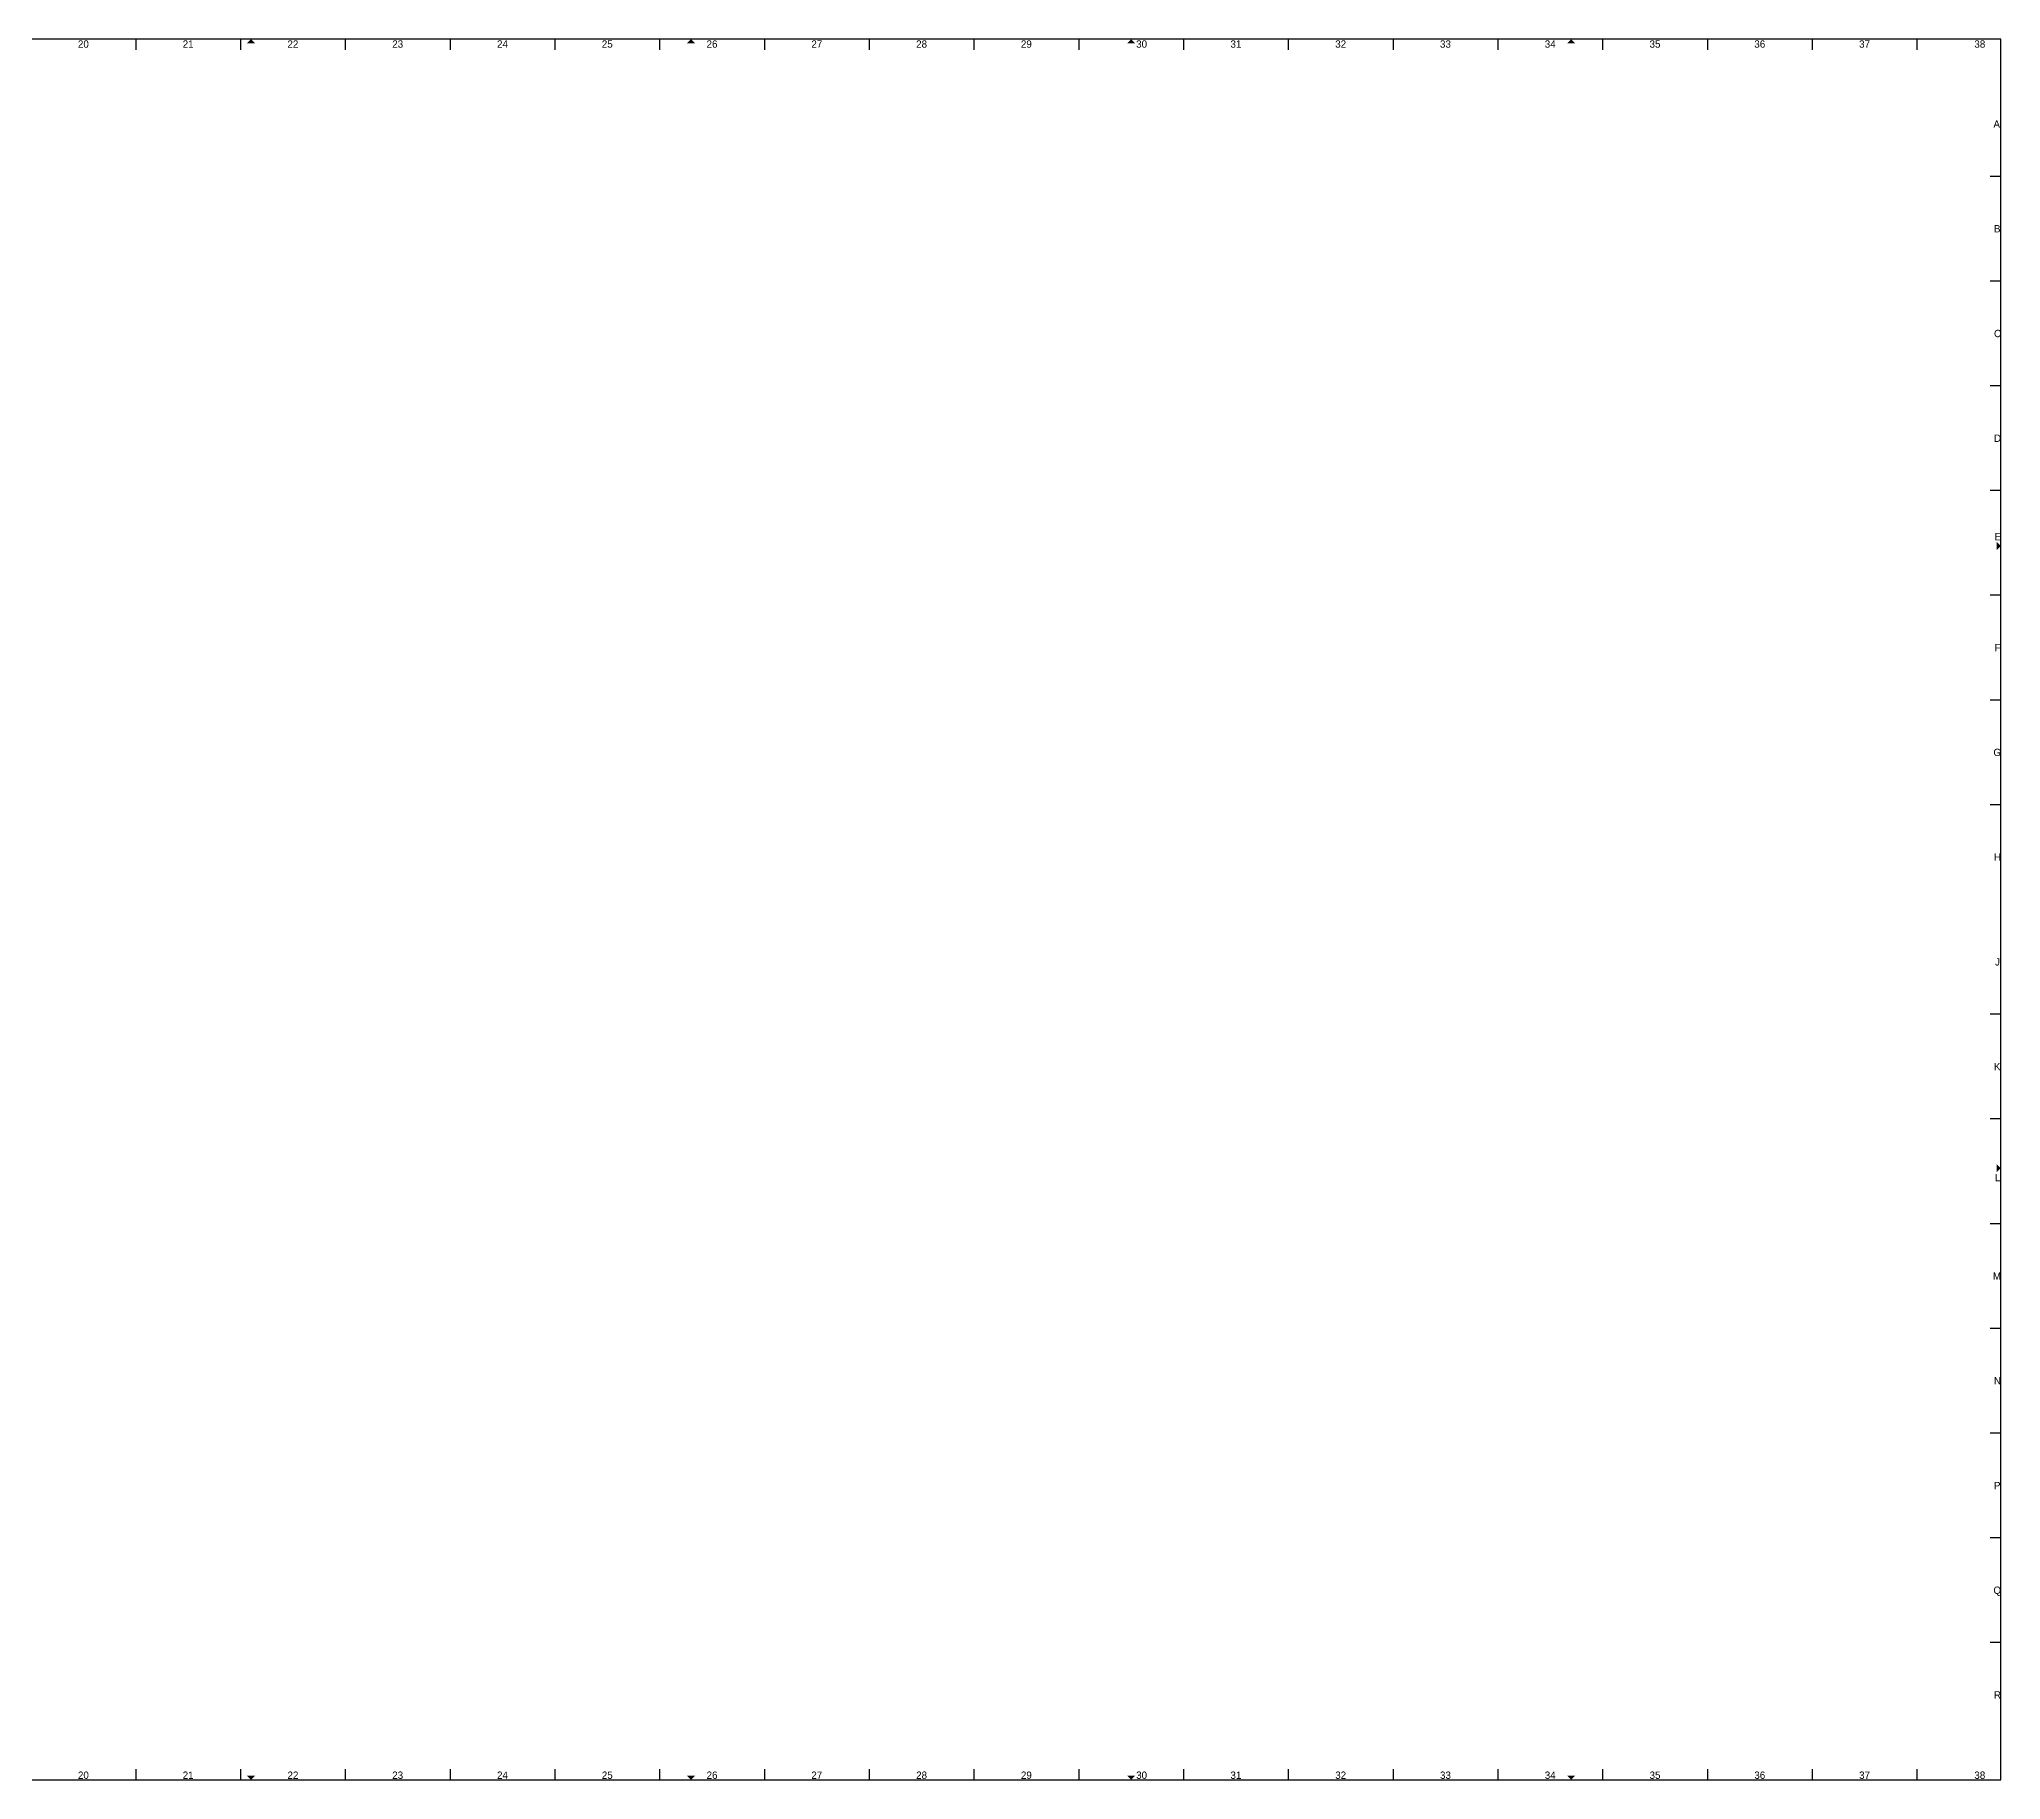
# Model space of a CAD drawing. Extents: x -5 to 1865, y -5 to 826.
# Drawn here: x 929 to 1865, y -5 to 826 of the extents above; entities that cross this region are included whole.
import ezdxf
from ezdxf.enums import TextEntityAlignment as Align

# ---------------------------------------------------------------- set-up
doc = ezdxf.new("R2010")
doc.units = 0
doc.header["$MEASUREMENT"] = 0
doc.layers.get('0').update_dxf_attribs({"linetype": 'CONTINUOUS'})
doc.layers.add('to-xx-rooster', color=7, linetype='CONTINUOUS', lineweight=25)
doc.layers.add('to-xx-vouwmerk', color=7, linetype='CONTINUOUS', lineweight=18)
doc.styles.add('RTW_ISO', font='iso-rtw.shx')

# ---------------------------------------------------------------- blocks, each defined once
blk = doc.blocks.new('vouwpijl45')
blk.add_hatch(color=256).paths.add_polyline_path([(-2, 2), (0, 0), (2, 2)])

msp = doc.modelspace()

# ---------------------------------------------------------------- linework, layer by layer
at = {"layer": 'to-xx-rooster'}
for p, q in [((1865, 826), (-5, 826)), ((975, 826), (975, 821)), ((1025, 826), (1025, 821)), ((1075, 826), (1075, 821)), ((1125, 826), (1125, 821)), ((1175, 826), (1175, 821)), ((1225, 826), (1225, 821)), ((1275, 826), (1275, 821)), ((1325, 826), (1325, 821)), ((1375, 826), (1375, 821)), ((1425, 826), (1425, 821)), ((1475, 826), (1475, 821)), ((1525, 826), (1525, 821)), ((1575, 826), (1575, 821)), ((1625, 826), (1625, 821)), ((1675, 826), (1675, 821)), ((1725, 826), (1725, 821)), ((1775, 826), (1775, 821)), ((1825, 826), (1825, 821)), ((1865, -5), (1865, 826)), ((1865, 760.5), (1860, 760.5)), ((1865, 710.5), (1860, 710.5)), ((1865, 660.5), (1860, 660.5)), ((1865, 610.5), (1860, 610.5)), ((1865, 560.5), (1860, 560.5)), ((1865, 510.5), (1860, 510.5)), ((1865, 460.5), (1860, 460.5)), ((1865, 360.5), (1860, 360.5)), ((1865, 310.5), (1860, 310.5)), ((1865, 260.5), (1860, 260.5)), ((1865, 210.5), (1860, 210.5)), ((1865, 160.5), (1860, 160.5)), ((1865, 110.5), (1860, 110.5)), ((1865, 60.5), (1860, 60.5)), ((975, 0), (975, -5)), ((1025, 0), (1025, -5)), ((1075, 0), (1075, -5)), ((1125, 0), (1125, -5)), ((1175, 0), (1175, -5)), ((1225, 0), (1225, -5)), ((1275, 0), (1275, -5)), ((1325, 0), (1325, -5)), ((1375, 0), (1375, -5)), ((1425, 0), (1425, -5)), ((1475, 0), (1475, -5)), ((1525, 0), (1525, -5)), ((1575, 0), (1575, -5)), ((1625, 0), (1625, -5)), ((1675, 0), (1675, -5)), ((1725, 0), (1725, -5)), ((1775, 0), (1775, -5)), ((1825, 0), (1825, -5)), ((-5, -5), (1865, -5))]:
    msp.add_line(p, q, dxfattribs=at)

# ---------------------------------------------------------------- block references
at = {"layer": 'to-xx-vouwmerk', "xscale": -1}
for p, rotation in [((1030, 826), 180), ((1240, 826), 180), ((1450, 826), 180), ((1660, 826), 180), ((1865, 584), 90), ((1865, 287), 90)]:
    msp.add_blockref('vouwpijl45', p, dxfattribs=dict(at, rotation=rotation))
at = {"layer": 'to-xx-vouwmerk'}
for p in [(1030, -5), (1240, -5), (1450, -5), (1660, -5)]:
    msp.add_blockref('vouwpijl45', p, dxfattribs=at)

# ---------------------------------------------------------------- texts
at = {"layer": 'to-xx-rooster', "style": 'RTW_ISO'}
for s, p in [('20', (950, 820.9)), ('21', (1000, 820.9)), ('22', (1050, 820.9)), ('23', (1100, 820.9)), ('24', (1150, 820.9)), ('25', (1200, 820.9)), ('26', (1250, 820.9)), ('27', (1300, 820.9)), ('28', (1350, 820.9)), ('29', (1400, 820.9)), ('30', (1455, 820.9)), ('31', (1500, 820.9)), ('32', (1550, 820.9)), ('33', (1600, 820.9)), ('34', (1650, 820.9)), ('35', (1700, 820.9)), ('36', (1750, 820.9)), ('37', (1800, 820.9)), ('38', (1855, 820.9)), ('20', (950, -5.6, 5)), ('21', (1000, -5.6, 5)), ('22', (1050, -5.6, 5)), ('23', (1100, -5.6, 5)), ('24', (1150, -5.6, 5)), ('25', (1200, -5.6, 5)), ('26', (1250, -5.6, 5)), ('27', (1300, -5.6, 5)), ('28', (1350, -5.6, 5)), ('29', (1400, -5.6, 5)), ('30', (1455, -5.6, 5)), ('31', (1500, -5.6, 5)), ('32', (1550, -5.6, 5)), ('33', (1600, -5.6, 5)), ('34', (1650, -5.6, 5)), ('35', (1700, -5.6, 5)), ('36', (1750, -5.6, 5)), ('37', (1800, -5.6, 5)), ('38', (1855, -5.6, 5))]:
    msp.add_text(s, height=3.5, dxfattribs=at).set_placement(p, align=Align.BOTTOM_CENTER)
for s, p in [('A', (1861.5, 785.5)), ('B', (1861.75, 735.5)), ('C', (1861.75, 685.5)), ('D', (1861.75, 635.5)), ('E', (1862, 588.5)), ('F', (1862, 535.5)), ('G', (1861.5, 485.5)), ('H', (1861.75, 435.5)), ('J', (1862.25, 385.5)), ('K', (1861.75, 335.5)), ('L', (1862.25, 282.5)), ('M', (1861.25, 235.5)), ('N', (1861.75, 185.5)), ('P', (1861.75, 135.5)), ('Q', (1861.5, 85.5)), ('R', (1861.75, 35.5))]:
    msp.add_text(s, height=3.5, dxfattribs=at).set_placement(p, align=Align.MIDDLE_LEFT)

doc.saveas('drawing.dxf')
